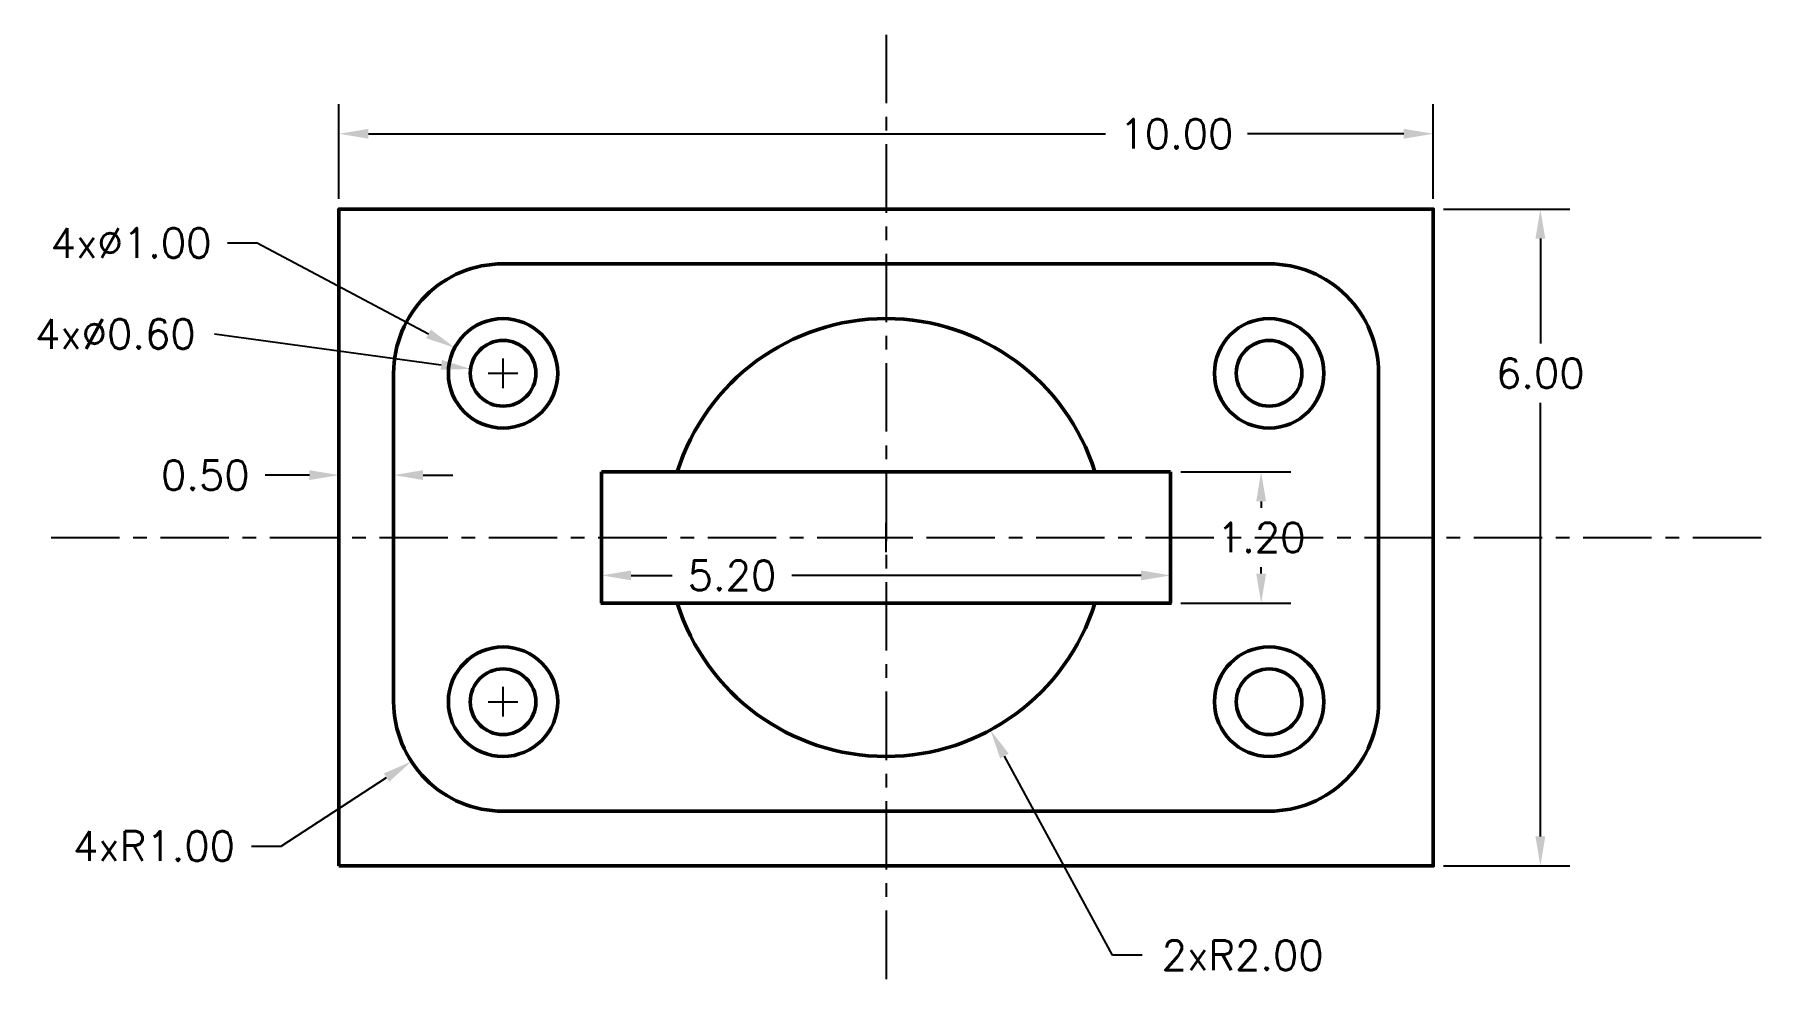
# Model space of a CAD drawing. Header units: inches. Extents: x -0.5 to 15.4, y 2.1 to 10.9.
import ezdxf

# ---------------------------------------------------------------- set-up
doc = ezdxf.new("R2010")
doc.units = ezdxf.units.IN
doc.header["$MEASUREMENT"] = 0
doc.linetypes.add('ACAD_ISO02W100', pattern=[15, 12, -3])
doc.linetypes.add('CENTER', pattern=[2, 1.25, -0.25, 0.25, -0.25])
doc.layers.add('dim', color=252, linetype='Continuous', transparency=0.4)
doc.layers.add('new', color=252, linetype='ACAD_ISO02W100', lineweight=50, transparency=0.6)
doc.styles.get("Standard").update_dxf_attribs({"font": 'simplex.shx'})
doc.dimstyles.get("Standard").update_dxf_attribs({"dimscale": 1.5, "dimtxt": 0.18, "dimasz": 0.18, "dimexe": 0.18, "dimexo": 0.0625, "dimgap": 0.09, "dimtad": 0, "dimtih": 1, "dimtoh": 1, "dimzin": 0, "dimdsep": 46, "dimtxsty": 'Standard', "dimcen": 0.09, "dimadec": 0, "dimazin": 0, "dimtfac": 1, "dimtofl": 0, "dimtmove": 0, "dimatfit": 3, "dimfxl": 1, "dimtolj": 1, "dimtzin": 0, "dimarcsym": 0})

# ---------------------------------------------------------------- blocks, each defined once
blk = doc.blocks.new('*D1')
at = {"layer": 'Defpoints', "color": 0, "transparency": 16777216}
for p in [(12.319, 9.958), (2.319, 9.27), (12.319, 9.27)]:
    blk.add_point(p, dxfattribs=at)
at = {"layer": 'dim', "color": 0, "lineweight": -2, "transparency": 16777216}
for p, q in [((2.319, 9.363), (2.319, 10.228)), ((12.319, 9.363), (12.319, 10.228)), ((2.589, 9.958), (9.323, 9.958)), ((12.049, 9.958), (10.622, 9.958))]:
    blk.add_line(p, q, dxfattribs=at)
at = {"layer": 'dim', "color": 0, "transparency": 16777216}
for points in [[(2.589, 10.003), (2.589, 9.913), (2.319, 9.958)], [(12.049, 10.003), (12.049, 9.913), (12.319, 9.958)]]:
    blk.add_solid(points, dxfattribs=at)
at = {"layer": 'dim', "color": 0, "transparency": 16777216, "insert": (9.972, 9.958), "char_height": 0.27, "attachment_point": 5}
blk.add_mtext('\\A1;10.00', dxfattribs=at)
blk = doc.blocks.new('*D2')
at = {"layer": 'Defpoints', "color": 0, "transparency": 16777216}
for p in [(12.319, 9.27), (13.297, 9.27), (12.319, 3.27)]:
    blk.add_point(p, dxfattribs=at)
at = {"layer": 'dim', "color": 0, "lineweight": -2, "transparency": 16777216}
for p, q in [((12.412, 9.27), (13.567, 9.27)), ((13.297, 9), (13.297, 8.041)), ((13.297, 3.54), (13.297, 7.501)), ((12.412, 3.27), (13.567, 3.27))]:
    blk.add_line(p, q, dxfattribs=at)
at = {"layer": 'dim', "color": 0, "transparency": 16777216}
for points in [[(13.252, 9), (13.342, 9), (13.297, 9.27)], [(13.252, 3.54), (13.342, 3.54), (13.297, 3.27)]]:
    blk.add_solid(points, dxfattribs=at)
at = {"layer": 'dim', "color": 0, "transparency": 16777216, "insert": (13.297, 7.771), "char_height": 0.27, "attachment_point": 5}
blk.add_mtext('\\A1;6.00', dxfattribs=at)
blk = doc.blocks.new('*D3')
at = {"layer": 'Defpoints', "color": 0, "transparency": 16777216}
for p in [(3.819, 4.77), (2.981, 4.224)]:
    blk.add_point(p, dxfattribs=at)
at = {"layer": 'dim', "color": 0, "lineweight": -2, "transparency": 16777216}
for p, q in [((3.684, 4.77), (3.954, 4.77)), ((3.819, 4.635), (3.819, 4.905)), ((1.792, 3.451), (2.754, 4.077)), ((1.522, 3.451), (1.792, 3.451))]:
    blk.add_line(p, q, dxfattribs=at)
at = {"layer": 'dim', "color": 0, "transparency": 16777216}
blk.add_solid([(2.73, 4.115), (2.779, 4.039), (2.981, 4.224)], dxfattribs=at)
at = {"layer": 'dim', "color": 0, "transparency": 16777216, "insert": (0.629, 3.451), "char_height": 0.27, "attachment_point": 5}
blk.add_mtext('\\A1;4xR1.00', dxfattribs=at)
blk = doc.blocks.new('*D4')
at = {"layer": 'Defpoints', "color": 0, "transparency": 16777216}
for p in [(2.319, 6.84), (2.819, 6.84), (2.819, 6.27)]:
    blk.add_point(p, dxfattribs=at)
at = {"layer": 'dim', "color": 0, "lineweight": -2, "transparency": 16777216}
for p, q in [((2.319, 6.933), (2.319, 7.11)), ((2.819, 6.363), (2.819, 7.11)), ((2.049, 6.84), (1.646, 6.84)), ((3.089, 6.84), (3.359, 6.84))]:
    blk.add_line(p, q, dxfattribs=at)
at = {"layer": 'dim', "color": 0, "transparency": 16777216}
for points in [[(2.049, 6.885), (2.049, 6.795), (2.319, 6.84)], [(3.089, 6.885), (3.089, 6.795), (2.819, 6.84)]]:
    blk.add_solid(points, dxfattribs=at)
at = {"layer": 'dim', "color": 0, "transparency": 16777216, "insert": (1.099, 6.84), "char_height": 0.27, "attachment_point": 5}
blk.add_mtext('\\A1;0.50', dxfattribs=at)
blk = doc.blocks.new('*D5')
at = {"layer": 'Defpoints', "color": 0, "transparency": 16777216}
for p in [(3.377, 8.004), (4.261, 7.536)]:
    blk.add_point(p, dxfattribs=at)
at = {"layer": 'dim', "color": 0, "lineweight": -2, "transparency": 16777216}
for p, q in [((1.301, 8.961), (1.571, 8.961)), ((1.571, 8.961), (3.138, 8.13)), ((3.819, 7.635), (3.819, 7.905)), ((3.684, 7.77), (3.954, 7.77))]:
    blk.add_line(p, q, dxfattribs=at)
at = {"layer": 'dim', "color": 0, "transparency": 16777216}
blk.add_solid([(3.159, 8.17), (3.117, 8.09), (3.377, 8.004)], dxfattribs=at)
at = {"layer": 'dim', "color": 0, "transparency": 16777216, "insert": (0.42, 8.961), "char_height": 0.27, "attachment_point": 5}
blk.add_mtext('\\A1;4x∅1.00', dxfattribs=at)
blk = doc.blocks.new('*D6')
at = {"layer": 'Defpoints', "color": 0, "transparency": 16777216}
for p in [(3.521, 7.81), (4.116, 7.729)]:
    blk.add_point(p, dxfattribs=at)
at = {"layer": 'dim', "color": 0, "lineweight": -2, "transparency": 16777216}
for p, q in [((1.183, 8.13), (3.254, 7.847)), ((3.819, 7.635), (3.819, 7.905)), ((3.684, 7.77), (3.954, 7.77))]:
    blk.add_line(p, q, dxfattribs=at)
at = {"layer": 'dim', "color": 0, "transparency": 16777216}
blk.add_solid([(3.26, 7.892), (3.248, 7.802), (3.521, 7.81)], dxfattribs=at)
at = {"layer": 'dim', "color": 0, "transparency": 16777216, "insert": (0.276, 8.13), "char_height": 0.27, "attachment_point": 5}
blk.add_mtext('\\A1;4x∅0.60', dxfattribs=at)
blk = doc.blocks.new('*D7')
at = {"layer": 'Defpoints', "color": 0, "transparency": 16777216}
for p in [(7.319, 6.27), (8.272, 4.512)]:
    blk.add_point(p, dxfattribs=at)
at = {"layer": 'dim', "color": 0, "lineweight": -2, "transparency": 16777216}
for p, q in [((7.319, 6.135), (7.319, 6.405)), ((7.184, 6.27), (7.454, 6.27)), ((9.388, 2.454), (8.401, 4.274)), ((9.658, 2.454), (9.388, 2.454))]:
    blk.add_line(p, q, dxfattribs=at)
at = {"layer": 'dim', "color": 0, "transparency": 16777216}
blk.add_solid([(8.44, 4.296), (8.361, 4.253), (8.272, 4.512)], dxfattribs=at)
at = {"layer": 'dim', "color": 0, "transparency": 16777216, "insert": (10.577, 2.454), "char_height": 0.27, "attachment_point": 5}
blk.add_mtext('\\A1;2xR2.00', dxfattribs=at)
blk = doc.blocks.new('*D8')
at = {"layer": 'Defpoints', "color": 0, "transparency": 16777216}
for p in [(4.719, 6.27), (9.919, 6.27), (9.919, 5.924)]:
    blk.add_point(p, dxfattribs=at)
at = {"layer": 'dim', "color": 0, "lineweight": -2, "transparency": 16777216}
for p, q in [((4.719, 6.176), (4.719, 5.654)), ((9.919, 6.176), (9.919, 5.654)), ((4.989, 5.924), (5.365, 5.924)), ((9.649, 5.924), (6.458, 5.924))]:
    blk.add_line(p, q, dxfattribs=at)
at = {"layer": 'dim', "color": 0, "transparency": 16777216}
for points in [[(4.989, 5.969), (4.989, 5.879), (4.719, 5.924)], [(9.649, 5.969), (9.649, 5.879), (9.919, 5.924)]]:
    blk.add_solid(points, dxfattribs=at)
at = {"layer": 'dim', "color": 0, "transparency": 16777216, "insert": (5.911, 5.924), "char_height": 0.27, "attachment_point": 5}
blk.add_mtext('\\A1;5.20', dxfattribs=at)
blk = doc.blocks.new('*D9')
at = {"layer": 'Defpoints', "color": 0, "transparency": 16777216}
for p in [(9.919, 6.87), (9.919, 5.67), (10.746, 5.67)]:
    blk.add_point(p, dxfattribs=at)
at = {"layer": 'dim', "color": 0, "lineweight": -2, "transparency": 16777216}
for p, q in [((10.012, 6.87), (11.016, 6.87)), ((10.746, 6.6), (10.746, 6.54)), ((10.746, 5.94), (10.746, 6)), ((10.012, 5.67), (11.016, 5.67))]:
    blk.add_line(p, q, dxfattribs=at)
at = {"layer": 'dim', "color": 0, "transparency": 16777216}
for points in [[(10.701, 6.6), (10.791, 6.6), (10.746, 6.87)], [(10.701, 5.94), (10.791, 5.94), (10.746, 5.67)]]:
    blk.add_solid(points, dxfattribs=at)
at = {"layer": 'dim', "color": 0, "transparency": 16777216, "insert": (10.746, 6.27), "char_height": 0.27, "attachment_point": 5}
blk.add_mtext('\\A1;1.20', dxfattribs=at)

msp = doc.modelspace()

# ---------------------------------------------------------------- linework, layer by layer
at = {"lineweight": 50}
for p, q in [((7.319, 6.87), (4.719, 6.87)), ((4.719, 6.87), (4.719, 5.67)), ((7.319, 6.87), (9.919, 6.87)), ((9.919, 6.87), (9.919, 5.67)), ((7.319, 5.67), (4.719, 5.67)), ((7.319, 5.67), (9.919, 5.67))]:
    msp.add_line(p, q, dxfattribs=at)
msp.add_lwpolyline([(2.319, 3.27), (12.319, 3.27), (12.319, 9.27), (2.319, 9.27)], close=True, dxfattribs=at)
msp.add_lwpolyline([(3.819, 3.77), (10.819, 3.77, 0.414214), (11.819, 4.77), (11.819, 7.77, 0.414214), (10.819, 8.77), (3.819, 8.77, 0.414214), (2.819, 7.77), (2.819, 4.77, 0.414214)], format="xyb", close=True, dxfattribs=at)
for centre, radius in [((3.819, 7.77), 0.5), ((10.819, 7.77), 0.5), ((3.819, 7.77), 0.3), ((10.819, 7.77), 0.3), ((3.819, 4.77), 0.5), ((10.819, 4.77), 0.5), ((3.819, 4.77), 0.3), ((10.819, 4.77), 0.3)]:
    msp.add_circle(centre, radius, dxfattribs=at)
for start, end in [(17.4576, 162.5424), (197.4576, 342.5424)]:
    msp.add_arc((7.319, 6.27), 2, start, end, dxfattribs=at)
at = {"layer": 'new', "linetype": 'CENTER', "lineweight": -3, "ltscale": 0.5}
for p, q in [((7.319, 10.862), (7.319, 2.116)), ((-0.311, 6.27), (15.425, 6.27))]:
    msp.add_line(p, q, dxfattribs=at)

# ---------------------------------------------------------------- dimensions: what is measured, and where the dimension line sits
at = {"layer": 'dim'}
for base, p1, p2, picture, middle in [((12.319, 9.958), (2.319, 9.27), (12.319, 9.27), '*D1', (9.972, 9.958)), ((2.819, 6.84), (2.319, 6.84), (2.819, 6.27), '*D4', (1.099, 6.84)), ((9.919, 5.924), (4.719, 6.27), (9.919, 6.27), '*D8', (5.911, 5.924))]:
    dim = msp.add_linear_dim(base=base, p1=p1, p2=p2, dimstyle='Standard', dxfattribs=at)
    dim.commit()
    dim.dimension.update_dxf_attribs({"geometry": picture, "text_midpoint": middle, "dimtype": 160})
for base, p1, p2, picture, middle in [((13.297, 9.27), (12.319, 3.27), (12.319, 9.27), '*D2', (13.297, 7.771)), ((10.746, 5.67), (9.919, 6.87), (9.919, 5.67), '*D9', (10.746, 6.27))]:
    dim = msp.add_linear_dim(base=base, p1=p1, p2=p2, angle=90, dimstyle='Standard', dxfattribs=at)
    dim.commit()
    dim.dimension.update_dxf_attribs({"geometry": picture, "text_midpoint": middle, "dimtype": 160})
for p1, p2, picture, middle in [((4.261, 7.536), (3.377, 8.004), '*D5', (0.42, 8.961)), ((4.116, 7.729), (3.521, 7.81), '*D6', (1.183, 8.13))]:
    dim = msp.add_diameter_dim_2p(p1=p1, p2=p2, text='4x<>', dimstyle='Standard', dxfattribs=at)
    dim.commit()
    dim.dimension.update_dxf_attribs({"geometry": picture, "text_midpoint": middle, "dimtype": 163})
for center, mpoint, text, picture, middle in [((7.319, 6.27), (8.272, 4.512), '2x<>', '*D7', (10.577, 2.454)), ((3.819, 4.77), (2.981, 4.224), '4x<>', '*D3', (0.629, 3.451))]:
    dim = msp.add_radius_dim(center=center, mpoint=mpoint, text=text, dimstyle='Standard', dxfattribs=at)
    dim.commit()
    dim.dimension.update_dxf_attribs({"geometry": picture, "text_midpoint": middle, "dimtype": 164})

doc.saveas('drawing.dxf')
